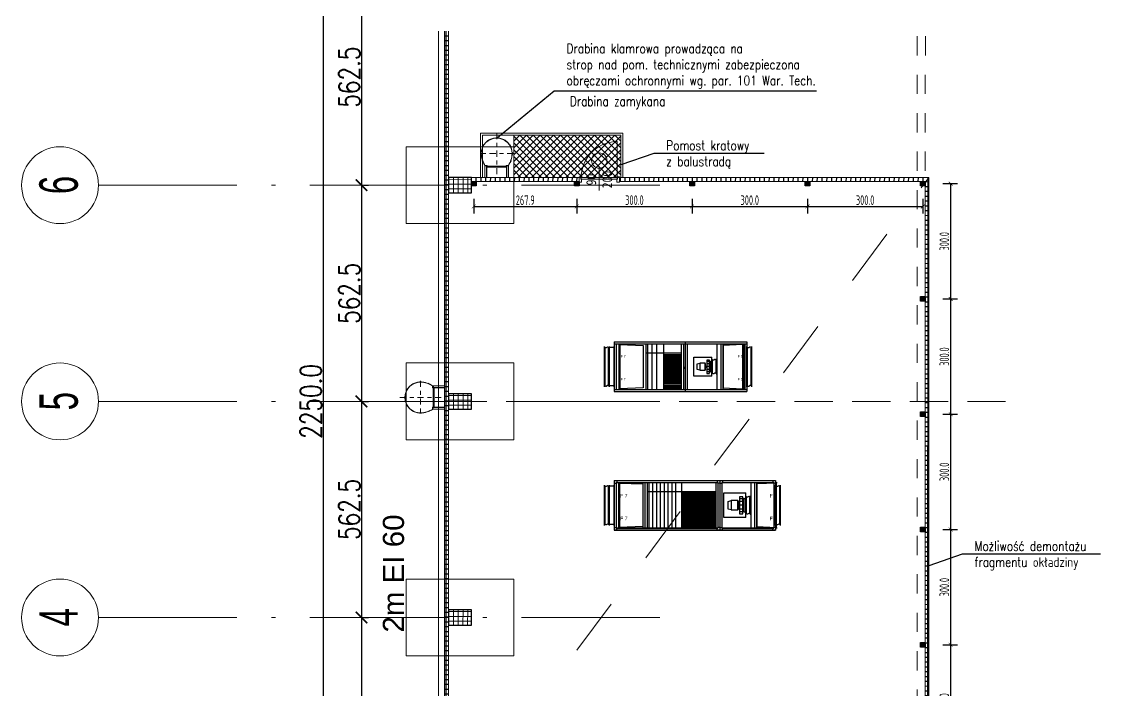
# Model space of a CAD drawing. Extents: x 6529560 to 6558080, y 5579316 to 5588131.
# Drawn here: x 6543271.15 to 6543299.21, y 5579404.15 to 5579421.55 of the extents above; entities that cross this region are included whole.
import ezdxf

# ---------------------------------------------------------------- set-up
doc = ezdxf.new("R2010")
doc.units = 0
doc.header["$MEASUREMENT"] = 0
doc.header["$PDSIZE"] = -5
for name, pattern in [('0.5_0.5', [1, 0.5, -0.5]), ('1$0$0$5', [1.5, 1, -0.5]), ('ACAD_ISO10W100', [18, 12, -3, 0, -3]), ('CENTER', [50.8, 31.75, -6.35, 6.35, -6.35])]:
    doc.linetypes.add(name, pattern=pattern)
doc.layers.get('0').update_dxf_attribs({"color": 2, "linetype": 'CONTINUOUS', "lineweight": 5})
doc.layers.get('Defpoints').update_dxf_attribs({"linetype": 'CONTINUOUS'})
for name, color, linetype in [('.opisy', 7, 'CONTINUOUS'), ('1', 2, 'CONTINUOUS'), ('arch_osie opisy', 1, 'CONTINUOUS')]:
    doc.layers.add(name, color=color, linetype=linetype)
for name, color, linetype, lineweight in [('.widok', 4, 'CONTINUOUS', 18), ('arch_drzwi i okna', 4, 'CONTINUOUS', 15), ('arch_drzwi i okna_znaczniki', 130, 'CONTINUOUS', 9), ('arch_fundamenty na rzucie', 3, 'CONTINUOUS', 15), ('arch_opisy', 20, 'CONTINUOUS', 13), ('arch_osie', 181, 'CONTINUOUS', 5), ('arch_sciany zewnetrzne wypelnienie', 94, 'CONTINUOUS', 25), ('arch_sciany zewnętrzne', 94, 'CONTINUOUS', 18), ('arch_slupy wypelnienie', 9, 'CONTINUOUS', 13), ('arch_słupy', 8, 'CONTINUOUS', 25), ('arch_wymiary', 2, 'CONTINUOUS', 13), ('arch_zadaszenie kratownica', 94, 'CONTINUOUS', 15), ('arch_zadaszenie krawedzie', 12, 'CONTINUOUS', 18)]:
    doc.layers.add(name, color=color, linetype=linetype, lineweight=lineweight)
doc.styles.add('ARIAL', font='arial.ttf')
doc.styles.add('ISO8', font='iso8.shx', dxfattribs={"width": 0.7})
doc.styles.add('simplex', font='simplex.shx', dxfattribs={"width": 0.8})
doc.styles.get("Standard").update_dxf_attribs({"font": 'arial.ttf', "width": 0.75})
doc.styles.add('styl1', font='romans.shx', dxfattribs={"width": 0.75})
doc.styles.add('TABELKA', font='tahoma.ttf', dxfattribs={"width": 0.8})
doc.dimstyles.new('biura', dxfattribs={"dimtxt": 0.25, "dimasz": 0.1, "dimexe": 0.18, "dimexo": 0.0625, "dimgap": 0.04, "dimtad": 1, "dimdec": 1, "dimlfac": 100, "dimzin": 0, "dimdsep": 46, "dimtxsty": 'ISO8', "dimblk": 'ARCHTICK', "dimcen": 0.09, "dimadec": 0, "dimazin": 0, "dimtfac": 1, "dimtdec": 1, "dimtix": 1, "dimtofl": 0, "dimtmove": 0, "dimatfit": 3, "dimldrblk": 'ARCHTICK', "dimfxl": 0.2, "dimfxlon": 1, "dimtolj": 1, "dimtzin": 0, "dimarcsym": 0})
doc.dimstyles.new('wymiary hala', dxfattribs={"dimtxt": 0.55, "dimasz": 0.3, "dimexe": 0.18, "dimexo": 0.0625, "dimgap": 0.04, "dimtad": 1, "dimtoh": 1, "dimdec": 1, "dimlfac": 100, "dimzin": 0, "dimdsep": 46, "dimtxsty": 'styl1', "dimblk": 'ARCHTICK', "dimcen": 0.09, "dimadec": 0, "dimazin": 0, "dimtfac": 1, "dimtdec": 1, "dimtofl": 0, "dimtmove": 0, "dimatfit": 3, "dimldrblk": 'ARCHTICK', "dimfxl": 1, "dimtolj": 1, "dimtzin": 0, "dimarcsym": 0})
pattern_1 = [(270, (-406.11747, -117.79977), (0.125, 0), []), (0, (-406.11747, -117.79977), (0, 0.125), [])]

# ---------------------------------------------------------------- blocks, each defined once
blk = doc.blocks.new('_ArchTick')
at = {"color": 0, "linetype": 'ByBlock', "const_width": 0.15}
blk.add_lwpolyline([(-0.5, -0.5), (0.5, 0.5)], dxfattribs=at)
blk = doc.blocks.new('*D635')
at = {"layer": 'arch_wymiary', "color": 0, "lineweight": -2, "transparency": 16777216}
for p, q in [((6543279.93, 5579422.92), (6543278.812, 5579422.92)), ((6543278.992, 5579422.92), (6543278.992, 5579400.42)), ((6543279.93, 5579400.42), (6543278.812, 5579400.42))]:
    blk.add_line(p, q, dxfattribs=at)
at = {"layer": 'Defpoints', "color": 0, "transparency": 16777216}
for p in [(6543279.992, 5579422.92), (6543278.992, 5579400.42), (6543279.992, 5579400.42)]:
    blk.add_point(p, dxfattribs=at)
at = {"layer": 'arch_wymiary', "color": 0, "lineweight": -2, "transparency": 16777216, "xscale": 0.3, "yscale": 0.3, "zscale": 0.3}
for p, rotation in [((6543278.992, 5579422.92), 90), ((6543278.992, 5579400.42), 270)]:
    blk.add_blockref('_ArchTick', p, dxfattribs=dict(at, rotation=rotation))
at = {"layer": 'arch_wymiary', "color": 0, "transparency": 16777216, "insert": (6543278.677, 5579411.67), "char_height": 0.55, "attachment_point": 5, "rotation": 90, "style": 'styl1'}
blk.add_mtext('\\A1;2250.0', dxfattribs=at)
blk = doc.blocks.new('*D636')
at = {"layer": 'arch_wymiary', "color": 0, "lineweight": -2, "transparency": 16777216}
for p, q in [((6543279.992, 5579422.92), (6543279.992, 5579417.295)), ((6543280.055, 5579422.92), (6543280.172, 5579422.92)), ((6543280.055, 5579417.295), (6543280.172, 5579417.295))]:
    blk.add_line(p, q, dxfattribs=at)
at = {"layer": 'Defpoints', "color": 0, "transparency": 16777216}
for p in [(6543279.992, 5579422.92), (6543279.992, 5579417.295), (6543279.992, 5579417.295)]:
    blk.add_point(p, dxfattribs=at)
at = {"layer": 'arch_wymiary', "color": 0, "lineweight": -2, "transparency": 16777216, "xscale": 0.3, "yscale": 0.3, "zscale": 0.3}
for p, rotation in [((6543279.992, 5579422.92), 90), ((6543279.992, 5579417.295), 270)]:
    blk.add_blockref('_ArchTick', p, dxfattribs=dict(at, rotation=rotation))
at = {"layer": 'arch_wymiary', "color": 0, "transparency": 16777216, "insert": (6543279.677, 5579420.108), "char_height": 0.55, "attachment_point": 5, "rotation": 90, "style": 'styl1'}
blk.add_mtext('\\A1;562.5', dxfattribs=at)
blk = doc.blocks.new('*D637')
at = {"layer": 'arch_wymiary', "color": 0, "lineweight": -2, "transparency": 16777216}
for p, q in [((6543279.992, 5579417.295), (6543279.992, 5579411.67)), ((6543280.055, 5579417.295), (6543280.172, 5579417.295)), ((6543280.055, 5579411.67), (6543280.172, 5579411.67))]:
    blk.add_line(p, q, dxfattribs=at)
at = {"layer": 'Defpoints', "color": 0, "transparency": 16777216}
for p in [(6543279.992, 5579417.295), (6543279.992, 5579411.67), (6543279.992, 5579411.67)]:
    blk.add_point(p, dxfattribs=at)
at = {"layer": 'arch_wymiary', "color": 0, "lineweight": -2, "transparency": 16777216, "xscale": 0.3, "yscale": 0.3, "zscale": 0.3}
for p, rotation in [((6543279.992, 5579417.295), 90), ((6543279.992, 5579411.67), 270)]:
    blk.add_blockref('_ArchTick', p, dxfattribs=dict(at, rotation=rotation))
at = {"layer": 'arch_wymiary', "color": 0, "transparency": 16777216, "insert": (6543279.677, 5579414.483), "char_height": 0.55, "attachment_point": 5, "rotation": 90, "style": 'styl1'}
blk.add_mtext('\\A1;562.5', dxfattribs=at)
blk = doc.blocks.new('*D638')
at = {"layer": 'arch_wymiary', "color": 0, "lineweight": -2, "transparency": 16777216}
for p, q in [((6543279.992, 5579411.67), (6543279.992, 5579406.045)), ((6543280.055, 5579411.67), (6543280.172, 5579411.67)), ((6543280.055, 5579406.045), (6543280.172, 5579406.045))]:
    blk.add_line(p, q, dxfattribs=at)
at = {"layer": 'Defpoints', "color": 0, "transparency": 16777216}
for p in [(6543279.992, 5579411.67), (6543279.992, 5579406.045), (6543279.992, 5579406.045)]:
    blk.add_point(p, dxfattribs=at)
at = {"layer": 'arch_wymiary', "color": 0, "lineweight": -2, "transparency": 16777216, "xscale": 0.3, "yscale": 0.3, "zscale": 0.3}
for p, rotation in [((6543279.992, 5579411.67), 90), ((6543279.992, 5579406.045), 270)]:
    blk.add_blockref('_ArchTick', p, dxfattribs=dict(at, rotation=rotation))
at = {"layer": 'arch_wymiary', "color": 0, "transparency": 16777216, "insert": (6543279.677, 5579408.858), "char_height": 0.55, "attachment_point": 5, "rotation": 90, "style": 'styl1'}
blk.add_mtext('\\A1;562.5', dxfattribs=at)
blk = doc.blocks.new('*D639')
at = {"layer": 'arch_wymiary', "color": 0, "lineweight": -2, "transparency": 16777216}
for p, q in [((6543279.992, 5579406.045), (6543279.992, 5579400.42)), ((6543280.055, 5579406.045), (6543280.172, 5579406.045)), ((6543280.055, 5579400.42), (6543280.172, 5579400.42))]:
    blk.add_line(p, q, dxfattribs=at)
at = {"layer": 'Defpoints', "color": 0, "transparency": 16777216}
for p in [(6543279.992, 5579406.045), (6543279.992, 5579400.42), (6543279.992, 5579400.42)]:
    blk.add_point(p, dxfattribs=at)
at = {"layer": 'arch_wymiary', "color": 0, "lineweight": -2, "transparency": 16777216, "xscale": 0.3, "yscale": 0.3, "zscale": 0.3}
for p, rotation in [((6543279.992, 5579406.045), 90), ((6543279.992, 5579400.42), 270)]:
    blk.add_blockref('_ArchTick', p, dxfattribs=dict(at, rotation=rotation))
at = {"layer": 'arch_wymiary', "color": 0, "transparency": 16777216, "insert": (6543279.677, 5579403.233), "char_height": 0.55, "attachment_point": 5, "rotation": 90, "style": 'styl1'}
blk.add_mtext('\\A1;562.5', dxfattribs=at)
blk = doc.blocks.new('A$C76F102B3')
h = blk.add_hatch()
h.set_pattern_fill('ANSI37', color=0, style=0)
h.set_pattern_definition([(45, (-12575.1256, -3175.756), (-2.245064, 2.245064), []), (135, (-12575.1256, -3175.756), (-2.245064, -2.245064), [])])
h.paths.add_polyline_path([(-274, 1092), (-308, 1092, -0.414214), (-315, 1099), (-315, 1134, 0.414214), (-318, 1137), (-320, 1137), (-320, 1087), (-270, 1087), (-270, 1088, 0.414214)])
h = blk.add_hatch()
h.set_pattern_fill('ANSI37', color=0, style=0)
h.set_pattern_definition([(315, (-12575.1256, 4849.756), (-2.245064, -2.245064), []), (225, (-12575.1256, 4849.756), (-2.245064, 2.245064), [])])
h.paths.add_polyline_path([(-274, 582), (-308, 582, 0.414214), (-315, 575), (-315, 540, -0.414214), (-318, 537), (-320, 537), (-320, 587), (-270, 587), (-270, 585, -0.414214)])
at = {"color": 0}
for p, q in [((-863, 1178), (-820, 1204)), ((-860, 1174), (-863, 1178)), ((-817, 1200), (-860, 1174)), ((-820, 1204), (-817, 1200)), ((-662, 1247), (-612, 1247)), ((-662, 1242), (-662, 1247)), ((-612, 1242), (-662, 1242)), ((-612, 1247), (-612, 1242)), ((-446, 1212), (-448, 1207)), ((-448, 1207), (-402, 1188)), ((-400, 1193), (-446, 1212)), ((-402, 1188), (-400, 1193)), ((-1040, 862), (-1045, 862)), ((-1045, 862), (-1045, 812)), ((-1040, 812), (-1040, 862)), ((-1003, 1019), (-979, 1062)), ((-999, 1016), (-1003, 1019)), ((-974, 1060), (-999, 1016)), ((-979, 1062), (-974, 1060)), ((-315, 1112), (-295, 1092)), ((-308, 587), (-308, 1087)), ((-301, 1098), (-10, 1098)), ((-282, 587), (-282, 1087)), ((-1045, 812), (-1040, 812)), ((-999, 658), (-1003, 655)), ((-1003, 655), (-979, 612)), ((-974, 614), (-999, 658)), ((-979, 612), (-974, 614)), ((-315, 562), (-295, 582)), ((-301, 576), (-10, 576)), ((-860, 500), (-863, 496)), ((-863, 496), (-820, 470)), ((-817, 474), (-860, 500)), ((-820, 470), (-817, 474)), ((-612, 432), (-662, 432)), ((-662, 432), (-662, 427)), ((-662, 427), (-612, 427)), ((-612, 427), (-612, 432)), ((-448, 467), (-402, 486)), ((-446, 462), (-448, 467)), ((-400, 481), (-446, 462)), ((-402, 486), (-400, 481))]:
    blk.add_line(p, q, dxfattribs=at)
at = {"color": 0, "linetype": 'CENTER', "ltscale": 5}
for p, q in [((-635, 404), (-635, 1270)), ((-1170, 837), (-100, 837))]:
    blk.add_line(p, q, dxfattribs=at)
at = {"color": 0, "ltscale": 5}
for p, q in [((-305, 587), (-305, 1087)), ((-285, 587), (-285, 1087))]:
    blk.add_line(p, q, dxfattribs=at)
at = {"color": 0}
for points in [[(-320, 1087), (-320, 1137), (-318, 1137, -0.414214), (-315, 1134), (-315, 1099, 0.414214), (-308, 1092), (-274, 1092, -0.414214), (-270, 1088), (-270, 1087)], [(-320, 587), (-320, 537), (-318, 537, 0.414214), (-315, 540), (-315, 575, -0.414214), (-308, 582), (-274, 582, 0.414214), (-270, 585), (-270, 587)]]:
    blk.add_lwpolyline(points, format="xyb", close=True, dxfattribs=at)
for points in [[(-315, 1112), (-315, 1142), (-10, 1142), (-10, 1092), (-295, 1092)], [(-315, 562), (-315, 532), (-10, 532), (-10, 582), (-295, 582)]]:
    blk.add_lwpolyline(points, dxfattribs=at)
for centre, radius, start, end in [((-635, 837), 405, 90, 270), ((-635, 837), 400, 90, 270), ((-659, 611), 632, 56.954, 87.8155), ((-665, 579), 658, 57.7752, 87.3583), ((-665, 1095), 658, 272.6417, 302.2248), ((-659, 1063), 632, 272.1845, 303.046)]:
    blk.add_arc(centre, radius, start, end, dxfattribs=at)
blk = doc.blocks.new('slupek_12x12')
at = {"layer": 'arch_słupy'}
h = blk.add_hatch(color=256, dxfattribs=at)
h.dxf.hatch_style = 1
h.paths.add_polyline_path([(-0.06, 0.06), (0.06, 0.06), (0.06, -0.06), (-0.06, -0.06)])
blk.add_lwpolyline([(-0.06, 0.06), (0.06, 0.06), (0.06, -0.06), (-0.06, -0.06)], close=True, dxfattribs=at)
blk = doc.blocks.new('*D626')
at = {"layer": 'arch_wymiary', "color": 0, "linetype": 'ByBlock', "lineweight": -2, "transparency": 16777216}
for p, q in [((6543295.116, 5579405.336), (6543295.496, 5579405.336)), ((6543295.316, 5579402.336), (6543295.316, 5579405.336)), ((6543295.116, 5579402.336), (6543295.496, 5579402.336))]:
    blk.add_line(p, q, dxfattribs=at)
at = {"layer": 'Defpoints', "color": 0, "transparency": 16777216}
for p in [(6543294.591, 5579405.336), (6543295.316, 5579405.336), (6543294.59, 5579402.336)]:
    blk.add_point(p, dxfattribs=at)
at = {"layer": 'arch_wymiary', "color": 0, "lineweight": -2, "transparency": 16777216, "xscale": 0.1, "yscale": 0.1, "zscale": 0.1}
for p, rotation in [((6543295.316, 5579405.336), 90), ((6543295.316, 5579402.336), 270)]:
    blk.add_blockref('_ArchTick', p, dxfattribs=dict(at, rotation=rotation))
at = {"layer": 'arch_wymiary', "color": 0, "transparency": 16777216, "insert": (6543295.151, 5579403.836), "char_height": 0.25, "attachment_point": 5, "rotation": 90, "style": 'ISO8'}
blk.add_mtext('\\A1;300.0', dxfattribs=at)
blk = doc.blocks.new('*D627')
at = {"layer": 'arch_wymiary', "color": 0, "linetype": 'ByBlock', "lineweight": -2, "transparency": 16777216}
for p, q in [((6543295.116, 5579408.336), (6543295.496, 5579408.336)), ((6543295.316, 5579405.336), (6543295.316, 5579408.336)), ((6543295.116, 5579405.336), (6543295.496, 5579405.336))]:
    blk.add_line(p, q, dxfattribs=at)
at = {"layer": 'Defpoints', "color": 0, "transparency": 16777216}
for p in [(6543294.591, 5579408.336), (6543295.316, 5579408.336), (6543294.591, 5579405.336)]:
    blk.add_point(p, dxfattribs=at)
at = {"layer": 'arch_wymiary', "color": 0, "lineweight": -2, "transparency": 16777216, "xscale": 0.1, "yscale": 0.1, "zscale": 0.1}
for p, rotation in [((6543295.316, 5579408.336), 90), ((6543295.316, 5579405.336), 270)]:
    blk.add_blockref('_ArchTick', p, dxfattribs=dict(at, rotation=rotation))
at = {"layer": 'arch_wymiary', "color": 0, "transparency": 16777216, "insert": (6543295.151, 5579406.836), "char_height": 0.25, "attachment_point": 5, "rotation": 90, "style": 'ISO8'}
blk.add_mtext('\\A1;300.0', dxfattribs=at)
blk = doc.blocks.new('*D628')
at = {"layer": 'arch_wymiary', "color": 0, "linetype": 'ByBlock', "lineweight": -2, "transparency": 16777216}
for p, q in [((6543295.116, 5579411.336), (6543295.496, 5579411.336)), ((6543295.316, 5579408.336), (6543295.316, 5579411.336)), ((6543295.116, 5579408.336), (6543295.496, 5579408.336))]:
    blk.add_line(p, q, dxfattribs=at)
at = {"layer": 'Defpoints', "color": 0, "transparency": 16777216}
for p in [(6543294.651, 5579411.336), (6543295.316, 5579411.336), (6543294.591, 5579408.336)]:
    blk.add_point(p, dxfattribs=at)
at = {"layer": 'arch_wymiary', "color": 0, "lineweight": -2, "transparency": 16777216, "xscale": 0.1, "yscale": 0.1, "zscale": 0.1}
for p, rotation in [((6543295.316, 5579411.336), 90), ((6543295.316, 5579408.336), 270)]:
    blk.add_blockref('_ArchTick', p, dxfattribs=dict(at, rotation=rotation))
at = {"layer": 'arch_wymiary', "color": 0, "transparency": 16777216, "insert": (6543295.151, 5579409.836), "char_height": 0.25, "attachment_point": 5, "rotation": 90, "style": 'ISO8'}
blk.add_mtext('\\A1;300.0', dxfattribs=at)
blk = doc.blocks.new('*D629')
at = {"layer": 'arch_wymiary', "color": 0, "linetype": 'ByBlock', "lineweight": -2, "transparency": 16777216}
for p, q in [((6543295.116, 5579414.336), (6543295.496, 5579414.336)), ((6543295.316, 5579411.336), (6543295.316, 5579414.336)), ((6543295.116, 5579411.336), (6543295.496, 5579411.336))]:
    blk.add_line(p, q, dxfattribs=at)
at = {"layer": 'Defpoints', "color": 0, "transparency": 16777216}
for p in [(6543294.651, 5579414.336), (6543295.316, 5579414.336), (6543294.651, 5579411.336)]:
    blk.add_point(p, dxfattribs=at)
at = {"layer": 'arch_wymiary', "color": 0, "lineweight": -2, "transparency": 16777216, "xscale": 0.1, "yscale": 0.1, "zscale": 0.1}
for p, rotation in [((6543295.316, 5579414.336), 90), ((6543295.316, 5579411.336), 270)]:
    blk.add_blockref('_ArchTick', p, dxfattribs=dict(at, rotation=rotation))
at = {"layer": 'arch_wymiary', "color": 0, "transparency": 16777216, "insert": (6543295.151, 5579412.836), "char_height": 0.25, "attachment_point": 5, "rotation": 90, "style": 'ISO8'}
blk.add_mtext('\\A1;300.0', dxfattribs=at)
blk = doc.blocks.new('*D630')
at = {"layer": 'arch_wymiary', "color": 0, "linetype": 'ByBlock', "lineweight": -2, "transparency": 16777216}
for p, q in [((6543295.116, 5579417.336), (6543295.496, 5579417.336)), ((6543295.316, 5579414.336), (6543295.316, 5579417.336)), ((6543295.116, 5579414.336), (6543295.496, 5579414.336))]:
    blk.add_line(p, q, dxfattribs=at)
at = {"layer": 'Defpoints', "color": 0, "transparency": 16777216}
for p in [(6543294.651, 5579417.336), (6543295.316, 5579417.336), (6543294.651, 5579414.336)]:
    blk.add_point(p, dxfattribs=at)
at = {"layer": 'arch_wymiary', "color": 0, "lineweight": -2, "transparency": 16777216, "xscale": 0.1, "yscale": 0.1, "zscale": 0.1}
for p, rotation in [((6543295.316, 5579417.336), 90), ((6543295.316, 5579414.336), 270)]:
    blk.add_blockref('_ArchTick', p, dxfattribs=dict(at, rotation=rotation))
at = {"layer": 'arch_wymiary', "color": 0, "transparency": 16777216, "insert": (6543295.151, 5579415.836), "char_height": 0.25, "attachment_point": 5, "rotation": 90, "style": 'ISO8'}
blk.add_mtext('\\A1;300.0', dxfattribs=at)
blk = doc.blocks.new('*D631')
at = {"layer": 'arch_wymiary', "color": 0, "linetype": 'ByBlock', "lineweight": -2, "transparency": 16777216}
for p, q in [((6543282.912, 5579416.942), (6543282.912, 5579416.562)), ((6543285.591, 5579416.942), (6543285.591, 5579416.562)), ((6543282.912, 5579416.742), (6543285.591, 5579416.742))]:
    blk.add_line(p, q, dxfattribs=at)
at = {"layer": 'Defpoints', "color": 0, "transparency": 16777216}
for p in [(6543282.912, 5579417.395), (6543285.591, 5579417.396), (6543285.591, 5579416.742)]:
    blk.add_point(p, dxfattribs=at)
at = {"layer": 'arch_wymiary', "color": 0, "lineweight": -2, "transparency": 16777216, "xscale": 0.1, "yscale": 0.1, "zscale": 0.1, "rotation": 180}
blk.add_blockref('_ArchTick', (6543282.912, 5579416.742), dxfattribs=at)
at = {"layer": 'arch_wymiary', "color": 0, "lineweight": -2, "transparency": 16777216, "xscale": 0.1, "yscale": 0.1, "zscale": 0.1}
blk.add_blockref('_ArchTick', (6543285.591, 5579416.742), dxfattribs=at)
at = {"layer": 'arch_wymiary', "color": 0, "transparency": 16777216, "insert": (6543284.252, 5579416.907), "char_height": 0.25, "attachment_point": 5, "style": 'ISO8'}
blk.add_mtext('\\A1;267.9', dxfattribs=at)
blk = doc.blocks.new('*D632')
at = {"layer": 'arch_wymiary', "color": 0, "linetype": 'ByBlock', "lineweight": -2, "transparency": 16777216}
for p, q in [((6543285.591, 5579416.942), (6543285.591, 5579416.562)), ((6543288.591, 5579416.942), (6543288.591, 5579416.562)), ((6543285.591, 5579416.742), (6543288.591, 5579416.742))]:
    blk.add_line(p, q, dxfattribs=at)
at = {"layer": 'Defpoints', "color": 0, "transparency": 16777216}
for p in [(6543285.591, 5579417.396), (6543288.591, 5579417.276), (6543288.591, 5579416.742)]:
    blk.add_point(p, dxfattribs=at)
at = {"layer": 'arch_wymiary', "color": 0, "lineweight": -2, "transparency": 16777216, "xscale": 0.1, "yscale": 0.1, "zscale": 0.1, "rotation": 180}
blk.add_blockref('_ArchTick', (6543285.591, 5579416.742), dxfattribs=at)
at = {"layer": 'arch_wymiary', "color": 0, "lineweight": -2, "transparency": 16777216, "xscale": 0.1, "yscale": 0.1, "zscale": 0.1}
blk.add_blockref('_ArchTick', (6543288.591, 5579416.742), dxfattribs=at)
at = {"layer": 'arch_wymiary', "color": 0, "transparency": 16777216, "insert": (6543287.091, 5579416.907), "char_height": 0.25, "attachment_point": 5, "style": 'ISO8'}
blk.add_mtext('\\A1;300.0', dxfattribs=at)
blk = doc.blocks.new('*D633')
at = {"layer": 'arch_wymiary', "color": 0, "linetype": 'ByBlock', "lineweight": -2, "transparency": 16777216}
for p, q in [((6543288.591, 5579416.942), (6543288.591, 5579416.562)), ((6543291.591, 5579416.942), (6543291.591, 5579416.562)), ((6543288.591, 5579416.742), (6543291.591, 5579416.742))]:
    blk.add_line(p, q, dxfattribs=at)
at = {"layer": 'Defpoints', "color": 0, "transparency": 16777216}
for p in [(6543288.591, 5579417.276), (6543291.591, 5579417.276), (6543291.591, 5579416.742)]:
    blk.add_point(p, dxfattribs=at)
at = {"layer": 'arch_wymiary', "color": 0, "lineweight": -2, "transparency": 16777216, "xscale": 0.1, "yscale": 0.1, "zscale": 0.1, "rotation": 180}
blk.add_blockref('_ArchTick', (6543288.591, 5579416.742), dxfattribs=at)
at = {"layer": 'arch_wymiary', "color": 0, "lineweight": -2, "transparency": 16777216, "xscale": 0.1, "yscale": 0.1, "zscale": 0.1}
blk.add_blockref('_ArchTick', (6543291.591, 5579416.742), dxfattribs=at)
at = {"layer": 'arch_wymiary', "color": 0, "transparency": 16777216, "insert": (6543290.091, 5579416.907), "char_height": 0.25, "attachment_point": 5, "style": 'ISO8'}
blk.add_mtext('\\A1;300.0', dxfattribs=at)
blk = doc.blocks.new('*D634')
at = {"layer": 'arch_wymiary', "color": 0, "linetype": 'ByBlock', "lineweight": -2, "transparency": 16777216}
for p, q in [((6543291.591, 5579416.942), (6543291.591, 5579416.562)), ((6543294.591, 5579416.942), (6543294.591, 5579416.562)), ((6543291.591, 5579416.742), (6543294.591, 5579416.742))]:
    blk.add_line(p, q, dxfattribs=at)
at = {"layer": 'Defpoints', "color": 0, "transparency": 16777216}
for p in [(6543291.591, 5579417.276), (6543294.591, 5579417.276), (6543294.591, 5579416.742)]:
    blk.add_point(p, dxfattribs=at)
at = {"layer": 'arch_wymiary', "color": 0, "lineweight": -2, "transparency": 16777216, "xscale": 0.1, "yscale": 0.1, "zscale": 0.1, "rotation": 180}
blk.add_blockref('_ArchTick', (6543291.591, 5579416.742), dxfattribs=at)
at = {"layer": 'arch_wymiary', "color": 0, "lineweight": -2, "transparency": 16777216, "xscale": 0.1, "yscale": 0.1, "zscale": 0.1}
blk.add_blockref('_ArchTick', (6543294.591, 5579416.742), dxfattribs=at)
at = {"layer": 'arch_wymiary', "color": 0, "transparency": 16777216, "insert": (6543293.091, 5579416.907), "char_height": 0.25, "attachment_point": 5, "style": 'ISO8'}
blk.add_mtext('\\A1;300.0', dxfattribs=at)
blk = doc.blocks.new('CENT')
for p, q in [((300, -1575), (300, -525)), ((320, -550), (300, -550)), ((335, -559), (320, -550)), ((350, -559), (335, -559)), ((380, -541), (350, -559)), ((395, -541), (380, -541)), ((410, -550), (395, -541)), ((430, -550), (410, -550)), ((430, -1575), (430, -525)), ((430, -1575), (430, -525)), ((555, -550), (430, -550)), ((555, -405), (1318, -405)), ((555, -405), (555, -1695)), ((555, -455), (1318, -455)), ((555, -1575), (555, -525)), ((605, -455), (605, -1645)), ((677, -452), (677, -1642)), ((677, -462), (707, -462)), ((707, -462), (707, -1632)), ((707, -472), (1307, -492)), ((1307, -492), (1307, -1602)), ((1318, -405), (2405, -405)), ((1318, -455), (2405, -455)), ((1379, -452), (1379, -1642)), ((1428, -690), (1428, -452)), ((1548, -690), (1548, -452)), ((1668, -690), (1668, -452)), ((1837, -452), (1837, -1642)), ((2296, -452), (2296, -1642)), ((2355, -455), (2355, -1645)), ((2405, -405), (2405, -1695)), ((2405, -405), (3355, -405)), ((2405, -405), (2405, -1695)), ((2405, -455), (3355, -455)), ((2455, -455), (2455, -1645)), ((3224, -452), (3224, -1642)), ((3330, -455), (3330, -1645)), ((3355, -405), (4005, -405)), ((3355, -455), (4005, -455)), ((3380, -455), (3380, -1645)), ((3892, -472), (3392, -492)), ((3392, -492), (3392, -1602)), ((3922, -462), (3892, -462)), ((3892, -462), (3892, -1632)), ((3922, -452), (3922, -1642)), ((3955, -455), (3955, -1645)), ((4005, -405), (4005, -1695)), ((4005, -1575), (4005, -525)), ((4025, -550), (4005, -550)), ((4040, -559), (4025, -550)), ((4055, -559), (4040, -559)), ((4085, -541), (4055, -559)), ((4100, -541), (4085, -541)), ((4115, -550), (4100, -541)), ((4135, -550), (4115, -550)), ((4135, -1575), (4135, -525)), ((320, -1536), (320, -564)), ((410, -1536), (410, -564)), ((1379, -690), (2296, -690)), ((1428, -1642), (1428, -690)), ((1548, -1642), (1548, -690)), ((1668, -1642), (1668, -690)), ((1837, -728), (2296, -728)), ((1837, -763), (2296, -763)), ((1837, -798), (2296, -798)), ((1837, -833), (2296, -833)), ((2624, -1297), (2624, -797)), ((2624, -797), (3094, -797)), ((3094, -1297), (3094, -797)), ((4025, -1536), (4025, -564)), ((4115, -1536), (4115, -564)), ((555, -1105), (555, -1055)), ((1837, -868), (2296, -868)), ((1837, -903), (2296, -903)), ((1837, -938), (2296, -938)), ((1837, -973), (2296, -973)), ((1837, -1008), (2296, -1008)), ((1837, -1043), (2296, -1043)), ((1837, -1078), (2296, -1078)), ((1837, -1113), (2296, -1113)), ((2405, -1105), (2405, -1055)), ((2405, -1105), (2405, -1055)), ((2718, -971), (2782, -952)), ((2718, -1122), (2718, -971)), ((2782, -1141), (2718, -1122)), ((2922, -952), (2783, -952)), ((2783, -952), (2783, -1141)), ((2932, -971), (2922, -952)), ((2922, -1141), (2922, -952)), ((2932, -1122), (2922, -1141)), ((2932, -1122), (2932, -971)), ((2932, -1032), (2962, -1032)), ((2932, -1062), (2962, -1062)), ((3035, -915), (2962, -915)), ((3035, -971), (2962, -971)), ((3035, -1047), (2962, -1047)), ((3035, -1122), (2962, -1122)), ((3035, -874), (2963, -874)), ((2963, -874), (2963, -1221)), ((3035, -1220), (3035, -874)), ((3061, -921), (3035, -905)), ((3061, -921), (3094, -889)), ((3061, -1173), (3061, -921)), ((3094, -1252), (3094, -842)), ((3114, -867), (3094, -867)), ((3129, -876), (3114, -867)), ((3114, -1213), (3114, -881)), ((3144, -876), (3129, -876)), ((3174, -858), (3144, -876)), ((3189, -858), (3174, -858)), ((3204, -867), (3189, -858)), ((3224, -867), (3204, -867)), ((3204, -1213), (3204, -881)), ((3224, -1252), (3224, -842)), ((4005, -1105), (4005, -1055)), ((1837, -1148), (2296, -1148)), ((1837, -1183), (2296, -1183)), ((1837, -1218), (2296, -1218)), ((1837, -1253), (2296, -1253)), ((1837, -1288), (2296, -1288)), ((1837, -1323), (2296, -1323)), ((1837, -1358), (2296, -1358)), ((1837, -1393), (2296, -1393)), ((3094, -1297), (2624, -1297)), ((2783, -1141), (2922, -1141)), ((3035, -1179), (2962, -1179)), ((2963, -1221), (3035, -1221)), ((3061, -1173), (3035, -1189)), ((3094, -1204), (3061, -1173)), ((3114, -1227), (3094, -1227)), ((3129, -1236), (3114, -1227)), ((3144, -1236), (3129, -1236)), ((3174, -1218), (3144, -1236)), ((3189, -1218), (3174, -1218)), ((3204, -1227), (3189, -1218)), ((3224, -1227), (3204, -1227)), ((320, -1550), (300, -1550)), ((335, -1559), (320, -1550)), ((350, -1559), (335, -1559)), ((380, -1541), (350, -1559)), ((395, -1541), (380, -1541)), ((410, -1550), (395, -1541)), ((430, -1550), (410, -1550)), ((555, -1550), (430, -1550)), ((555, -1645), (1318, -1645)), ((707, -1632), (677, -1632)), ((1307, -1602), (707, -1622)), ((1318, -1645), (2405, -1645)), ((1837, -1428), (2296, -1428)), ((1837, -1463), (2296, -1463)), ((1837, -1498), (2296, -1498)), ((1837, -1533), (2296, -1533)), ((1837, -1568), (2296, -1568)), ((1837, -1603), (2296, -1603)), ((1837, -1638), (2296, -1638)), ((2405, -1645), (3355, -1645)), ((3355, -1645), (4005, -1645)), ((3392, -1602), (3892, -1622)), ((3892, -1632), (3922, -1632)), ((4025, -1550), (4005, -1550)), ((4040, -1559), (4025, -1550)), ((4055, -1559), (4040, -1559)), ((4085, -1541), (4055, -1559)), ((4100, -1541), (4085, -1541)), ((4115, -1550), (4100, -1541)), ((4135, -1550), (4115, -1550)), ((555, -1695), (1318, -1695)), ((1318, -1695), (2405, -1695)), ((2405, -1695), (3355, -1695)), ((3355, -1695), (4005, -1695))]:
    blk.add_line(p, q)
for s, p in [('F 7', (728, -809)), ('F 5', (3771, -809)), ('F 7', (728, -1404)), ('F 5', (3771, -1404))]:
    blk.add_text(s, height=62).set_placement(p)
blk = doc.blocks.new('A$C0F1061A9')
at = {"layer": '1'}
for p, q in [((0, -1025), (0, 25)), ((20, 0), (0, 0)), ((35, -9), (20, 0)), ((80, 9), (50, -9)), ((95, 9), (80, 9)), ((110, 0), (95, 9)), ((130, 0), (110, 0)), ((130, -1025), (130, 25)), ((130, -1025), (130, 25)), ((255, 0), (130, 0)), ((255, 145), (1030, 145)), ((255, 145), (255, -1145)), ((255, 75), (305, 75)), ((255, -1025), (255, 25)), ((305, 95), (1030, 95)), ((305, 95), (305, -1095)), ((325, 145), (325, 95)), ((367, 96), (367, -1094)), ((367, 86), (397, 86)), ((397, 86), (397, -1084)), ((397, 76), (997, 56)), ((997, 56), (997, -1054)), ((1005, 95), (1005, -1095)), ((1030, 145), (3005, 145)), ((1030, 95), (2955, 95)), ((1055, 95), (1055, -1095)), ((1117, 96), (1117, -1094)), ((1162, -142), (1162, 96)), ((1262, -142), (1262, 96)), ((1362, -142), (1362, 96)), ((1462, -142), (1462, 96)), ((1562, -142), (1562, 96)), ((1662, -142), (1662, 96)), ((1762, -142), (1762, 96)), ((1862, -142), (1862, 96)), ((2007, 96), (2007, -1094)), ((2897, 96), (2897, -1094)), ((2935, 145), (2935, 95)), ((2955, 95), (2955, -1095)), ((3005, 75), (2955, 75)), ((3005, 145), (3005, -1145)), ((3005, 145), (3930, 145)), ((3005, 145), (3005, -1145)), ((3005, 75), (3055, 75)), ((3055, 95), (3930, 95)), ((3055, 95), (3055, -1095)), ((3075, 145), (3075, 95)), ((3806, 96), (3806, -1094)), ((3905, 95), (3905, -1095)), ((3930, 145), (4455, 145)), ((3930, 95), (4405, 95)), ((3955, 95), (3955, -1095)), ((4467, 76), (3967, 56)), ((3967, 56), (3967, -1054)), ((4385, 145), (4385, 95)), ((4405, 95), (4405, -1095)), ((4455, 75), (4405, 75)), ((4455, 145), (4455, -1145)), ((4455, -1025), (4455, 25)), ((4475, 0), (4455, 0)), ((4497, 86), (4467, 86)), ((4467, 86), (4467, -1084)), ((4490, -9), (4475, 0)), ((4535, 9), (4505, -9)), ((4550, 9), (4535, 9)), ((4565, 0), (4550, 9)), ((4585, 0), (4565, 0)), ((4585, -1025), (4585, 25)), ((20, -986), (20, -14)), ((50, -9), (35, -9)), ((110, -986), (110, -14)), ((1117, -142), (2897, -142)), ((1162, -1094), (1162, -142)), ((1262, -1094), (1262, -142)), ((1362, -1094), (1362, -142)), ((1462, -1094), (1462, -142)), ((1562, -1094), (1562, -142)), ((1662, -1094), (1662, -142)), ((1762, -1094), (1762, -142)), ((1862, -1094), (1862, -142)), ((2007, -168), (2897, -168)), ((2007, -188), (2897, -188)), ((2007, -208), (2897, -208)), ((2007, -228), (2897, -228)), ((2007, -248), (2897, -248)), ((2007, -268), (2897, -268)), ((3106, -821), (3106, -178)), ((3106, -178), (3676, -178)), ((3604, -277), (3516, -277)), ((3516, -277), (3516, -722)), ((3604, -722), (3604, -277)), ((3676, -821), (3676, -178)), ((3676, -744), (3676, -254)), ((3696, -279), (3676, -279)), ((3711, -288), (3696, -279)), ((3756, -270), (3726, -288)), ((3771, -270), (3756, -270)), ((3786, -279), (3771, -270)), ((3806, -279), (3786, -279)), ((3806, -744), (3806, -254)), ((4475, -986), (4475, -14)), ((4505, -9), (4490, -9)), ((4565, -986), (4565, -14)), ((2007, -288), (2897, -288)), ((2007, -308), (2897, -308)), ((2007, -328), (2897, -328)), ((2007, -348), (2897, -348)), ((2007, -368), (2897, -368)), ((2007, -388), (2897, -388)), ((2007, -408), (2897, -408)), ((2007, -428), (2897, -428)), ((2007, -448), (2897, -448)), ((2007, -468), (2897, -468)), ((2007, -488), (2897, -488)), ((2007, -508), (2897, -508)), ((2007, -528), (2897, -528)), ((2007, -548), (2897, -548)), ((3220, -402), (3300, -378)), ((3220, -596), (3220, -402)), ((3473, -378), (3300, -378)), ((3300, -378), (3300, -621)), ((3486, -402), (3473, -378)), ((3473, -621), (3473, -378)), ((3486, -596), (3486, -402)), ((3486, -484), (3516, -484)), ((3486, -514), (3516, -514)), ((3604, -327), (3516, -327)), ((3604, -402), (3516, -402)), ((3604, -499), (3516, -499)), ((3636, -337), (3604, -317)), ((3636, -337), (3676, -296)), ((3636, -661), (3636, -337)), ((3696, -705), (3696, -293)), ((3726, -288), (3711, -288)), ((3786, -705), (3786, -293)), ((2007, -568), (2897, -568)), ((2007, -588), (2897, -588)), ((2007, -608), (2897, -608)), ((2007, -628), (2897, -628)), ((2007, -648), (2897, -648)), ((2007, -668), (2897, -668)), ((2007, -688), (2897, -688)), ((2007, -708), (2897, -708)), ((2007, -728), (2897, -728)), ((2007, -748), (2897, -748)), ((2007, -768), (2897, -768)), ((2007, -788), (2897, -788)), ((2007, -808), (2897, -808)), ((2007, -828), (2897, -828)), ((3676, -821), (3106, -821)), ((3300, -621), (3220, -596)), ((3300, -621), (3473, -621)), ((3486, -596), (3473, -621)), ((3604, -596), (3516, -596)), ((3604, -672), (3516, -672)), ((3516, -722), (3604, -722)), ((3636, -661), (3604, -682)), ((3676, -702), (3636, -661)), ((3696, -719), (3676, -719)), ((3711, -728), (3696, -719)), ((3726, -728), (3711, -728)), ((3756, -710), (3726, -728)), ((3771, -710), (3756, -710)), ((3786, -719), (3771, -710)), ((3806, -719), (3786, -719)), ((20, -1000), (0, -1000)), ((35, -1009), (20, -1000)), ((50, -1009), (35, -1009)), ((80, -991), (50, -1009)), ((95, -991), (80, -991)), ((110, -1000), (95, -991)), ((130, -1000), (110, -1000)), ((255, -1000), (130, -1000)), ((255, -1075), (305, -1075)), ((305, -1095), (1030, -1095)), ((1030, -1095), (305, -1095)), ((325, -1145), (325, -1095)), ((397, -1084), (367, -1084)), ((997, -1054), (397, -1074)), ((1030, -1095), (2955, -1095)), ((2955, -1095), (1030, -1095)), ((2007, -848), (2897, -848)), ((2007, -868), (2897, -868)), ((2007, -888), (2897, -888)), ((2007, -908), (2897, -908)), ((2007, -928), (2897, -928)), ((2007, -948), (2897, -948)), ((2007, -968), (2897, -968)), ((2007, -988), (2897, -988)), ((2007, -1008), (2897, -1008)), ((2007, -1028), (2897, -1028)), ((2007, -1048), (2897, -1048)), ((2007, -1068), (2897, -1068)), ((2007, -1088), (2897, -1088)), ((2935, -1145), (2935, -1095)), ((3005, -1075), (2955, -1075)), ((3005, -1075), (3055, -1075)), ((3055, -1095), (3930, -1095)), ((3930, -1095), (3055, -1095)), ((3075, -1145), (3075, -1095)), ((3930, -1095), (4405, -1095)), ((4405, -1095), (3930, -1095)), ((3967, -1054), (4467, -1074)), ((4385, -1145), (4385, -1095)), ((4455, -1075), (4405, -1075)), ((4475, -1000), (4455, -1000)), ((4467, -1084), (4497, -1084)), ((4490, -1009), (4475, -1000)), ((4505, -1009), (4490, -1009)), ((4535, -991), (4505, -1009)), ((4550, -991), (4535, -991)), ((4565, -1000), (4550, -991)), ((4585, -1000), (4565, -1000)), ((255, -1145), (1030, -1145)), ((1030, -1145), (255, -1145)), ((1030, -1145), (3005, -1145)), ((3005, -1145), (1030, -1145)), ((3005, -1145), (3930, -1145)), ((3930, -1145), (3005, -1145)), ((3930, -1145), (4455, -1145)), ((4455, -1145), (3930, -1145))]:
    blk.add_line(p, q, dxfattribs=at)
for s, p in [('F 7', (414, -298)), ('F 5', (4300, -298)), ('F 7', (414, -891)), ('F 5', (4300, -891))]:
    blk.add_text(s, height=93, dxfattribs=at).set_placement(p)

msp = doc.modelspace()

# ---------------------------------------------------------------- hatches: boundary and pattern name
at = {"layer": '.widok', "linetype": 'Continuous'}
h = msp.add_hatch(dxfattribs=at)
h.set_pattern_fill('ANSI37', color=9)
h.set_pattern_definition([(45, (-266.22678, 120.25968), (-0.0883883476483, 0.0883883476483), []), (135, (-266.22678, 120.25968), (-0.0883883476483, -0.0883883476483), [])])
h.paths.add_polyline_path([(6543283.9521, 5579417.4955), (6543286.7361, 5579417.4958), (6543286.7361, 5579418.5958), (6543283.9521, 5579418.5955)])
at = {"layer": 'arch_sciany zewnetrzne wypelnienie'}
h = msp.add_hatch(dxfattribs=at)
h.set_pattern_fill('ANSI37', color=256, angle=45)
h.set_pattern_definition([(90, (6543024.5702, 5579585.55995), (-0.125, 0), []), (180, (6543024.5702, 5579585.55995), (0, -0.125), [])])
h.paths.add_polyline_path([(6543282.2521, 5579421.3045), (6543282.1521, 5579421.3045), (6543282.1521, 5579400.0799), (6543282.2521, 5579400.0799)])
h = msp.add_hatch(dxfattribs=at)
h.set_pattern_fill('ANSI37', color=256, angle=45)
h.set_pattern_definition([(90, (-266.52604, 120.25932), (-0.125, 0), []), (180, (-266.52604, 120.25932), (0, -0.125), [])])
h.paths.add_polyline_path([(6543294.6521, 5579400.6704), (6543294.7521, 5579400.6703), (6543294.7521, 5579417.4955), (6543286.7014, 5579417.4958), (6543286.7014, 5579417.3958), (6543294.6514, 5579417.3958)])
h.paths.add_polyline_path([(6543282.8521, 5579417.4955), (6543282.8521, 5579417.3955), (6543285.6514, 5579417.3958), (6543285.6514, 5579417.4958)])
at = {"layer": 'arch_slupy wypelnienie'}
h = msp.add_hatch(dxfattribs=at)
h.set_pattern_fill('ANSI37', color=256, angle=225)
h.set_pattern_definition(pattern_1)
h.paths.add_polyline_path([(6543282.2521, 5579417.0954), (6543282.8521, 5579417.0955), (6543282.8521, 5579417.4955), (6543282.2521, 5579417.4954)])
h = msp.add_hatch(dxfattribs=at)
h.set_pattern_fill('ANSI37', color=256, angle=225)
h.set_pattern_definition(pattern_1)
h.paths.add_polyline_path([(6543282.2521, 5579411.4704), (6543282.8521, 5579411.4705), (6543282.8521, 5579411.8705), (6543282.2521, 5579411.8704)])
h = msp.add_hatch(dxfattribs=at)
h.set_pattern_fill('ANSI37', color=256, angle=225)
h.set_pattern_definition(pattern_1)
h.paths.add_polyline_path([(6543282.2521, 5579405.8454), (6543282.8521, 5579405.8455), (6543282.8521, 5579406.2455), (6543282.2521, 5579406.2454)])

# ---------------------------------------------------------------- linework, layer by layer
at = {"layer": '.opisy'}
for points in [[(6543291.8229, 5579419.7442), (6543285.006, 5579419.7442), (6543283.5337, 5579418.5255)], [(6543290.4655, 5579418.1227), (6543287.5984, 5579418.1227), (6543286.7361, 5579417.8229)], [(6543299.2107, 5579407.6947), (6543295.6144, 5579407.6947), (6543294.7521, 5579407.3949)]]:
    msp.add_lwpolyline(points, dxfattribs=at)
at = {"layer": '.widok', "linetype": 'Continuous'}
for points in [[(6543283.0868, 5579417.4955), (6543283.0868, 5579418.6455), (6543286.7861, 5579418.6458), (6543286.7861, 5579417.4958)], [(6543283.1368, 5579417.4955), (6543283.1368, 5579418.5955), (6543286.7361, 5579418.5958), (6543286.7361, 5579417.4958)]]:
    msp.add_lwpolyline(points, dxfattribs=at)
msp.add_lwpolyline([(6543283.9521, 5579417.4955), (6543286.7361, 5579417.4958), (6543286.7361, 5579418.5958), (6543283.9521, 5579418.5955)], close=True, dxfattribs=at)
at = {"layer": 'arch_drzwi i okna', "extrusion": (0, 0, -1)}
for points in [[(-6543285.7064, 5579417.4923), (-6543285.7099, 5579417.5742), (-6543285.7206, 5579417.6555), (-6543285.7384, 5579417.7356), (-6543285.763, 5579417.8138), (-6543285.7944, 5579417.8896), (-6543285.8323, 5579417.9623), (-6543285.8763, 5579418.0315), (-6543285.9263, 5579418.0965), (-6543285.9817, 5579418.157), (-6543286.0421, 5579418.2124), (-6543286.1072, 5579418.2623), (-6543286.1764, 5579418.3064), (-6543286.2491, 5579418.3442), (-6543286.3249, 5579418.3756), (-6543286.4031, 5579418.4003), (-6543286.4831, 5579418.418), (-6543286.5644, 5579418.4287), (-6543286.6464, 5579418.4323), (-6543286.6464, 5579417.4523), (-6543285.7064, 5579417.4523), (-6543285.7064, 5579417.4923), (-6543286.6464, 5579417.4923)], [(-6543285.6514, 5579417.4958), (-6543285.6514, 5579417.5138), (-6543285.7014, 5579417.5138), (-6543285.7014, 5579417.4513), (-6543285.7164, 5579417.4513), (-6543285.7164, 5579417.3758), (-6543285.6514, 5579417.3758), (-6543285.6514, 5579417.3958)]]:
    msp.add_lwpolyline(points, dxfattribs=at)
at = {"layer": 'arch_drzwi i okna'}
msp.add_lwpolyline([(6543286.7014, 5579417.4958), (6543286.7014, 5579417.5138), (6543286.6514, 5579417.5138), (6543286.6514, 5579417.4513), (6543286.6364, 5579417.4513), (6543286.6364, 5579417.3758), (6543286.7014, 5579417.3758), (6543286.7014, 5579417.3958)], dxfattribs=at)
at = {"layer": 'arch_drzwi i okna_znaczniki'}
msp.add_line((6543286.1764, 5579417.159), (6543286.1764, 5579417.7377), dxfattribs=at)
msp.add_circle((6543286.1764, 5579417.9377, 6.5405), 0.2, dxfattribs=at)
at = {"layer": 'arch_fundamenty na rzucie', "extrusion": (-8.03156e-10, 4.94824e-09, 1), "elevation": 0}
for points in [[(6543283.9522, 5579416.2956), (6543281.1522, 5579416.2953), (6543281.152, 5579418.2953), (6543283.952, 5579418.2956)], [(6543283.9522, 5579410.6706), (6543281.1522, 5579410.6703), (6543281.152, 5579412.6703), (6543283.952, 5579412.6706)], [(6543283.9522, 5579405.0456), (6543281.1522, 5579405.0453), (6543281.152, 5579407.0453), (6543283.952, 5579407.0456)]]:
    msp.add_lwpolyline(points, close=True, dxfattribs=at)
at = {"layer": 'arch_osie', "linetype": '0.5_0.5', "ltscale": 3}
msp.add_lwpolyline([(6543282.0121, 5579400.3804), (6543294.7513, 5579417.4955)], dxfattribs=at)
at = {"layer": 'arch_osie', "linetype": 'ACAD_ISO10W100', "ltscale": 0.3, "extrusion": (-4.94832e-09, -8.0265e-10, 1), "elevation": 0}
for points in [[(6543273.1521, 5579417.2954), (6543287.7521, 5579417.2954)], [(6543273.1521, 5579411.6704), (6543287.7521, 5579411.6704)], [(6543273.1521, 5579406.0454), (6543287.7521, 5579406.0454)]]:
    msp.add_lwpolyline(points, dxfattribs=at)
at = {"layer": 'arch_osie'}
for centre in [(6543272.1521, 5579417.2954, 13.8796), (6543272.1521, 5579411.6704, 13.8796), (6543272.1521, 5579406.0454, 13.8796)]:
    msp.add_circle(centre, 1, dxfattribs=at)
at = {"layer": 'arch_sciany zewnętrzne'}
for points in [[(6543281.9921, 5579421.183), (6543281.9921, 5579421.3045)], [(6543282.1521, 5579421.3045), (6543282.1521, 5579400.0799), (6543282.2521, 5579400.0799), (6543282.2521, 5579421.3045)], [(6543282.0921, 5579394.3524), (6543281.9921, 5579394.3524), (6543281.9921, 5579421.183)], [(6543286.7014, 5579417.3958), (6543294.6514, 5579417.3955), (6543294.6521, 5579400.6704)]]:
    msp.add_lwpolyline(points, dxfattribs=at)
for points in [[(6543282.8521, 5579417.4955), (6543282.8521, 5579417.3955), (6543285.6514, 5579417.3958), (6543285.6514, 5579417.4958)], [(6543294.6521, 5579400.6704), (6543294.7521, 5579400.6703), (6543294.7521, 5579417.4955), (6543286.7014, 5579417.4958), (6543286.7014, 5579417.3958), (6543294.6514, 5579417.3958)]]:
    msp.add_lwpolyline(points, close=True, dxfattribs=at)
at = {"layer": 'arch_słupy', "extrusion": (-8.03156e-10, 4.94824e-09, 1), "elevation": 0}
for points in [[(6543282.2521, 5579417.0954), (6543282.8521, 5579417.0955), (6543282.8521, 5579417.4955), (6543282.2521, 5579417.4954), (6543282.2521, 5579417.0954)], [(6543282.2521, 5579411.4704), (6543282.8521, 5579411.4705), (6543282.8521, 5579411.8705), (6543282.2521, 5579411.8704), (6543282.2521, 5579411.4704)], [(6543282.2521, 5579405.8454), (6543282.8521, 5579405.8455), (6543282.8521, 5579406.2455), (6543282.2521, 5579406.2454), (6543282.2521, 5579405.8454)]]:
    msp.add_lwpolyline(points, dxfattribs=at)
at = {"layer": 'arch_zadaszenie kratownica', "linetype": '0.5_0.5'}
for points in [[(6543294.4471, 5579400.6704), (6543294.4471, 5579421.3045)], [(6543294.655, 5579400.6704), (6543294.6571, 5579421.3045)]]:
    msp.add_lwpolyline(points, dxfattribs=at)
at = {"layer": 'arch_zadaszenie krawedzie', "linetype": '1$0$0$5'}
msp.add_lwpolyline([(6543282.2521, 5579411.6694), (6543296.7384, 5579411.6694)], dxfattribs=at)

# ---------------------------------------------------------------- block references
at = {"layer": '.widok', "linetype": 'Continuous', "xscale": -0.001, "yscale": 0.001, "zscale": 0.001}
for p, rotation in [((6543284.3457, 5579417.4855), 90), ((6543282.1621, 5579412.6074), 180)]:
    msp.add_blockref('A$C76F102B3', p, dxfattribs=dict(at, rotation=rotation))
at = {"layer": '1', "xscale": 0.0010000000041326, "yscale": 0.0010000000041326, "zscale": 0.0010000000041326}
for name, p in [('CENT', (6543286.0088, 5579413.6205, 0.0145)), ('A$C0F1061A9', (6543286.3088, 5579409.4653, 6.5144))]:
    msp.add_blockref(name, p, dxfattribs=at)
at = {"layer": 'arch_słupy'}
for p in [(6543282.9121, 5579417.3355), (6543285.5914, 5579417.3358), (6543288.5914, 5579417.3358), (6543291.5914, 5579417.3358), (6543294.5914, 5579417.3358), (6543294.5914, 5579414.3358), (6543294.5914, 5579411.3358), (6543294.5914, 5579408.3358), (6543294.5914, 5579405.3358)]:
    msp.add_blockref('slupek_12x12', p, dxfattribs=at)

# ---------------------------------------------------------------- texts
at = {"layer": '.opisy', "lineweight": 18, "char_height": 0.25, "attachment_point": 1, "style": 'simplex'}
for s, insert, width in [('Drabina klamrowa prowadząca na \\Pstrop nad pom. technicznymi zabezpieczona obręczami ochronnymi wg. par. 101 War. Tech. ', (6543285.3269, 5579420.9783), 7.261987), ('Drabina zamykana', (6543285.4119, 5579419.6056), 6.181171), ('Pomost kratowy\\Pz balustradą', (6543287.9193, 5579418.4568), 7.261987), ('Możliwość demontażu\\Pfragmentu okładziny', (6543295.9354, 5579408.0287), 7.261987)]:
    msp.add_mtext(s, dxfattribs=dict(at, insert=insert, width=width))
at = {"layer": 'arch_drzwi i okna_znaczniki', "insert": (6543286.5154, 5579417.2179, 35.7123), "char_height": 0.25, "attachment_point": 7, "rotation": 90, "style": 'TABELKA'}
msp.add_mtext_dynamic_manual_height_columns(' 90\\P200', width=2.624355, gutter_width=1.8276, heights=[0], dxfattribs=at)
at = {"layer": 'arch_opisy', "linetype": 'Continuous', "extrusion": (8.03157e-10, 4.94824e-09, 1), "insert": (6543280.5487, 5579408.7279, 6.5405), "char_height": 0.55, "attachment_point": 3, "text_direction": (0.000102, 1, 0), "style": 'ARIAL'}
msp.add_mtext_dynamic_manual_height_columns('\\pi0.51792;2m EI 60', width=15.718682, gutter_width=12.5, heights=[0], dxfattribs=at)
at = {"layer": 'arch_osie opisy', "char_height": 1, "width": 1.5, "attachment_point": 1, "rotation": 90}
for s, insert in [('{\\fArial Narrow|b0|i0|c238|p34;6}', (6543271.614, 5579417.0622, 13.8796)), ('{\\fArial Narrow|b0|i0|c238|p34;5}', (6543271.614, 5579411.4372, 13.8796)), ('{\\fArial Narrow|b0|i0|c238|p34;4}', (6543271.614, 5579405.8122, 13.8796))]:
    msp.add_mtext(s, dxfattribs=dict(at, insert=insert))

# ---------------------------------------------------------------- dimensions: what is measured, and where the dimension line sits
at = {"layer": 'arch_wymiary'}
for base, p1, p2, dimstyle, override, picture, middle in [((6543278.9921, 5579400.4204), (6543279.9921, 5579422.9204, 6.5405), (6543279.9921, 5579400.4204, 13.9164), 'wymiary hala', {"dimtmove": 1}, '*D635', (6543278.6771, 5579411.6704)), ((6543279.9921, 5579417.2954), (6543279.9921, 5579422.9204, 13.9164), (6543279.9921, 5579417.2954, 6.5405), 'wymiary hala', {"dimtmove": 1}, '*D636', (6543279.6771, 5579420.1079)), ((6543279.9921, 5579411.6704), (6543279.9921, 5579417.2954, 6.5405), (6543279.9921, 5579411.6704, 13.9164), 'wymiary hala', {"dimtmove": 1}, '*D637', (6543279.6771, 5579414.4829)), ((6543295.3163, 5579417.3358), (6543294.6514, 5579414.3358), (6543294.6514, 5579417.3358), 'biura', {"dimtmove": 1, "dimarcsym": 2}, '*D630', (6543295.1513, 5579415.8358)), ((6543295.3163, 5579414.3358), (6543294.6514, 5579411.3358), (6543294.6514, 5579414.3358), 'biura', {"dimtmove": 1, "dimarcsym": 2}, '*D629', (6543295.1513, 5579412.8358)), ((6543279.9921, 5579406.0454), (6543279.9921, 5579411.6704, 13.9164), (6543279.9921, 5579406.0454, 6.5405), 'wymiary hala', {"dimtmove": 1}, '*D638', (6543279.6771, 5579408.8579)), ((6543295.3163, 5579411.3358), (6543294.5914, 5579408.3358), (6543294.6514, 5579411.3358), 'biura', {"dimtmove": 1, "dimarcsym": 2}, '*D628', (6543295.1513, 5579409.8358)), ((6543295.3163, 5579408.3358), (6543294.5914, 5579405.3358), (6543294.5914, 5579408.3358), 'biura', {"dimtmove": 1, "dimarcsym": 2}, '*D627', (6543295.1513, 5579406.8358)), ((6543279.9921, 5579400.4204), (6543279.9921, 5579406.0454, 6.5405), (6543279.9921, 5579400.4204, 13.9164), 'wymiary hala', {"dimtmove": 1}, '*D639', (6543279.6771, 5579403.2329)), ((6543295.3163, 5579405.3358), (6543294.59, 5579402.3358, 13.8427), (6543294.5914, 5579405.3358), 'biura', {"dimtmove": 1, "dimarcsym": 2}, '*D626', (6543295.1513, 5579403.8358))]:
    dim = msp.add_linear_dim(base=base, p1=p1, p2=p2, angle=90, dimstyle=dimstyle, override=override, dxfattribs=at)
    dim.commit()
    dim.dimension.update_dxf_attribs({"geometry": picture, "text_midpoint": middle})
for base, p1, p2, override, picture, middle in [((6543285.5914, 5579416.7422), (6543282.9121, 5579417.3955), (6543285.5914, 5579417.3958), {"dimarcsym": 2}, '*D631', (6543284.2517, 5579416.9072)), ((6543288.5914, 5579416.7422), (6543285.5914, 5579417.3958), (6543288.5914, 5579417.2758), {"dimtmove": 1, "dimarcsym": 2}, '*D632', (6543287.0914, 5579416.9072)), ((6543291.5914, 5579416.7422), (6543288.5914, 5579417.2758), (6543291.5914, 5579417.2758), {"dimtmove": 1, "dimarcsym": 2}, '*D633', (6543290.0914, 5579416.9072)), ((6543294.5914, 5579416.7422), (6543291.5914, 5579417.2758), (6543294.5914, 5579417.2758), {"dimtmove": 1, "dimarcsym": 2}, '*D634', (6543293.0914, 5579416.9072))]:
    dim = msp.add_linear_dim(base=base, p1=p1, p2=p2, dimstyle='biura', override=override, dxfattribs=at)
    dim.commit()
    dim.dimension.update_dxf_attribs({"geometry": picture, "text_midpoint": middle})

doc.saveas('drawing.dxf')
